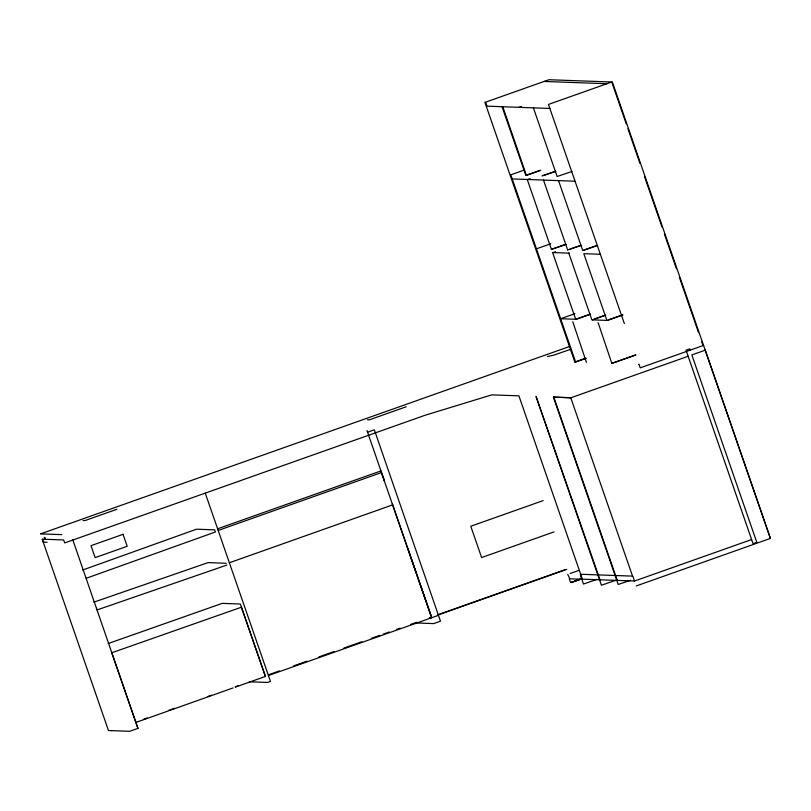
<?xml version="1.0" encoding="UTF-8"?>
<svg xmlns="http://www.w3.org/2000/svg" width="811" height="811" viewBox="0 0 811 811"><rect width="100%" height="100%" fill="white"/><g stroke="black" fill="none" stroke-linecap="round" stroke-linejoin="round"><path stroke-width="1.22" d="M570.812 349.267L553.518 355.228L547.425 356.516M597.048 579.358L583.494 584.032L580.301 574.806M82.763 569.981L196.515 529.198L214.651 529.857L215.391 531.975L86.23 578.284M136.015 722.398L233.071 687.931M235.433 687.089L265.025 676.577M502.779 106.687L526.43 175.399L540.734 170.33M518.959 107.326L521.341 106.484M626.274 123.911L611.758 82.012L548.459 104.437L624.338 323.548M523.926 170.188L510.808 174.831L575.648 362.061L586.323 358.28M527.028 174.953L540.136 170.31M527.839 179.495L530.232 178.653M543.248 175.541L555.17 171.324M555.849 171.344L542.052 175.967M571.998 171.466L557.127 176.514L533.395 107.853M536.436 248.835L550.74 243.766M527.241 179.474L551.439 249.372L564.557 244.729M566.352 244.324L551.439 249.372M553.143 252.566L555.525 251.714M570.011 249.109L580.788 245.317M581.497 245.338L567.629 249.96M583.93 250.082L597.048 245.439M597.626 245.459L582.734 250.508L558.536 180.61M574.948 313.664L560.644 318.733L576.246 319.291L590.56 314.222M590.002 314.202L575.698 319.27L552.585 252.545L569.464 253.154M594.26 319.007L604.996 315.205M592.577 319.879L605.685 315.236M608.098 319.97L622.402 314.901M623.02 314.921L607.52 320.416L591.878 319.858L568.775 253.123M569.606 346.469L40.55 533.871L43.145 533.962M116.835 509.298L85.054 520.561L83.067 520.49M406.26 406.747L369.421 419.804L367.565 419.733M367.576 432.212L374.337 429.82L440.485 621.206L433.733 623.598L415.719 622.949M484.836 102.125L574.837 362.03L585.512 358.259M598.092 322.606L611.829 363.369L635.53 354.965M635.915 354.985L611.829 363.369M570.751 397.704L632.539 576.124L580.676 574.259M705.215 350.19L691.844 354.924L756.825 542.387L753.054 543.705L686.035 350.17L689.745 348.862L690.191 350.149M217.622 528.792L380.957 470.927M366.977 430.489L384.515 481.217L381.434 472.58L218.189 530.445M392.625 504.888L229.381 562.763M543.167 500.61L470.775 526.248L481.612 557.552L554.004 531.904M268.674 674.711L279.42 670.9M293.754 665.831L306.893 661.178M318.835 656.94L334.355 651.446M343.915 648.06L361.828 641.714M371.377 638.328L379.741 635.368M383.319 634.101L389.29 631.982M396.457 629.448L400.046 628.18M410.792 624.369L416.763 622.26M438.254 614.637L564.851 569.798M143.689 719.215L147.247 717.958M168.627 710.385L174.558 708.287M207.809 696.507L211.367 695.24M235.119 686.836L238.677 685.569M437.95 614.981L566.767 569.352M268.431 675.543L438.558 615.285M570.113 573.519L578.395 570.589M138.073 728.329L129.669 731.299L108.461 730.539L42.223 539.244M581.234 578.78L570.569 582.551L569.261 578.78M616.096 580.22L601.407 585.228L536.041 396.457L600.018 579.794M630.502 580.291L618.235 584.467L553.355 397.086L571.045 397.714L688.204 356.242M47.16 542.275L43.409 542.143L42.395 539.193L63.603 539.954L64.738 542.904L425.106 415.252L491.801 394.866L518.898 395.839L582.379 579.155L634.516 581.031L751.615 539.558M636.28 585.937L770.45 538.403L705.276 350.19M108.238 643.518L222.214 603.374L240.35 604.033L265.471 676.587L241.445 607.206L111.756 652.774L137.911 728.298L72.848 539.984M93.904 602.137L208.103 562.611L226.228 563.27M226.837 565.074L97.077 609.943L96.448 608.138M611.758 82.012L548.946 79.731L485.647 102.145L487.036 106.17L549.858 108.451M544.069 81.455L606.892 83.736M526.42 175.399L525.832 175.379L502.06 106.717M512.228 178.927L575.05 181.218M600.353 254.269L583.798 253.671L606.902 320.396M572.769 321.693L586.434 362.355M574.837 362.03L575.648 362.061M638.46 364.321L639.048 364.342L640.264 367.839L703.563 345.415L702.965 345.395L701.728 341.806M392.331 503.824L430.732 614.941M43.743 533.983L61.758 534.631M408.065 549.138L431.685 617.668L381.434 472.58M567.751 574.36L569.809 578.801L581.832 579.236M429.283 617.587L431.797 617.678M249.362 681.787L267.498 682.436L270.458 681.392L205.244 493.118M111.036 730.549L111.634 730.569M553.68 397.137L570.468 397.806M612.356 82.033L770.389 538.403M627.927 128.706L639.95 163.416M644.512 176.595L661.928 226.877M664.412 234.055L676.435 268.776M679.334 277.159L698.403 332.226M543.471 180.062L567.68 249.96M632.823 576.134L634.516 581.031M553.781 397.096L617.262 580.412M44.362 537.46L44.818 539.345L45.416 539.366L44.96 537.48L44.362 537.46M123.059 534.317L91.014 545.671L95.151 557.623L127.195 546.279L123.059 534.317M581.761 578.801L571.116 582.572L581.771 578.831"/></g></svg>
